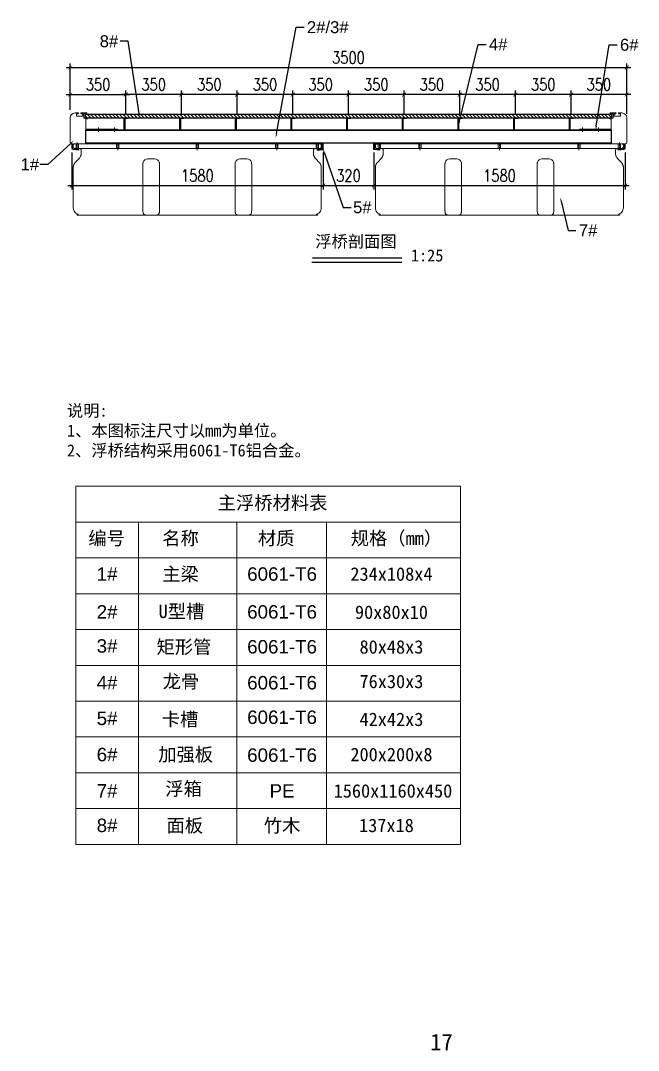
# Model space of a CAD drawing. Header units: millimetres. Extents: x 11827 to 862553, y 15071 to 134256.
# Drawn here: x 786167 to 793938, y 85012 to 97955 of the extents above; entities that cross this region are included whole.
import ezdxf
from ezdxf import colors
from ezdxf.entities.mleader import LeaderData, LeaderLine
from ezdxf.enums import TextEntityAlignment as Align
from ezdxf.math import Vec2, Vec3

# ---------------------------------------------------------------- set-up
doc = ezdxf.new("R2010")
doc.units = ezdxf.units.MM
doc.linetypes.add('CENTER', pattern=[2, 1.25, -0.25, 0.25, -0.25])
doc.linetypes.add('HIDDEN', pattern=[0.375, 0.25, -0.125])
for name, color, linetype in [('00打印图框', 255, 'Continuous'), ('卡槽', 242, 'Continuous'), ('文字', 7, 'Continuous'), ('标注', 9, 'Continuous'), ('铝横梁', 220, 'Continuous'), ('铺板', 42, 'Continuous')]:
    doc.layers.add(name, color=color, linetype=linetype)
for name, color, linetype, lineweight in [('主梁', 51, 'Continuous', 9), ('加强板', 140, 'Continuous', 18), ('图框', 7, 'Continuous', 13), ('型材', 7, 'Continuous', 15), ('文本', 3, 'Continuous', 13), ('浮箱', 160, 'Continuous', 20), ('虚线', 8, 'Continuous', 0)]:
    doc.layers.add(name, color=color, linetype=linetype, lineweight=lineweight)
doc.styles.add('Arial', font='')
doc.styles.add('HZTXT', font='txtw.shx', dxfattribs={"width": 0.8, "bigfont": 'hztxtw.shx'})
doc.styles.get("Standard").update_dxf_attribs({"font": 'arial.ttf'})
doc.styles.add('宋体', font='')
doc.styles.get('Arial').set_extended_font_data('STXihei')
doc.styles.get('宋体').set_extended_font_data('SimSun')
doc.dimstyles.new('DIM-50-SC0.5', dxfattribs={"dimscale": 50, "dimtxt": 3, "dimasz": 1, "dimexe": 1, "dimexo": 1, "dimgap": 1, "dimtad": 1, "dimdec": 1, "dimlfac": 0.5, "dimdsep": 46, "dimtxsty": 'HZTXT', "dimblk": 'ARCHTICK', "dimcen": 0, "dimdle": 1, "dimclrd": 9, "dimclre": 9, "dimclrt": 2, "dimadec": 1, "dimazin": 0, "dimtfac": 1, "dimtdec": 1, "dimtix": 1, "dimtmove": 2, "dimatfit": 3, "dimldrblk": 'ARCHTICK', "dimfxl": 10, "dimtolj": 1, "dimtzin": 0, "dimarcsym": 1})

# ---------------------------------------------------------------- blocks, each defined once
blk = doc.blocks.new('SM-CLB')
at = {"layer": '图框'}
for p, q in [((707543, 92102), (707543, 87602)), ((707543, 92102), (712381, 92102)), ((712381, 92102), (712381, 87602)), ((707543, 91652), (712381, 91652)), ((708331, 91652), (708331, 87602)), ((709568, 91652), (709568, 87602)), ((710693, 91652), (710693, 87602)), ((707543, 91202), (712381, 91202)), ((707543, 90752), (712381, 90752)), ((707543, 90302), (712381, 90302)), ((707543, 89852), (712381, 89852)), ((707543, 89402), (712381, 89402)), ((707543, 88952), (712381, 88952)), ((707543, 88502), (712381, 88502)), ((707543, 88052), (712381, 88052)), ((707543, 87602), (712381, 87602))]:
    blk.add_line(p, q, dxfattribs=at)
at = {"layer": '图框', "attachment_point": 1, "style": 'Arial'}
for s, width, insert, char_height in [('\\pxi5.19523;{\\fSimSun|b0|i0|c134|p2;主浮桥材料表}', 2620.06, (708449, 91979), 168.75), ('\\pi51.65737;{\\fSimSun|b0|i0|c134|p2;编号}', 716.98, (707647, 91534), 168.75), ('\\pi51.32218;{\\fSimSun|b0|i0|c134|p2;名称}', 716.98, (708577, 91534), 168.75), ('\\pi53.50095;{\\fSimSun|b0|i0|c134|p2;材质}', 716.98, (709778, 91534), 168.75), ('\\pi35.48134;{\\fSimSun|b0|i0|c134|p2;规格（mm）}', 1208.85, (710963, 91534), 168.75), ('\\pxqc;{\\fArial|b0|i0|c0|p34;1#}', 793.2, (707538, 91084), 168.75), ('\\pi50.98698;{\\fSimSun|b0|i0|c134|p2;主梁}', 716.98, (708577, 91084), 168.75), ('\\pxqc;{\\fArial|b0|i0|c0|p34;6061-T6}', 1327.29, (709472, 91084), 168.75), ('\\pxqc;234x108x4', 1327.29, (710848, 91084), 168.75), ('\\pxqc;{\\fArial|b0|i0|c0|p34;2#}', 793.2, (707538, 90608), 168.75), ('\\pi31.45968;{\\fSimSun|b0|i0|c134|p2;U型槽}', 1074.91, (708551, 90615), 168.75), ('\\pxqc;{\\fArial|b0|i0|c0|p34;6061-T6}', 1327.29, (709472, 90608), 168.75), ('\\pxqc;90x80x10', 1327.29, (710848, 90604), 168.75), ('\\pxqc;{\\fArial|b0|i0|c0|p34;3#}', 793.2, (707538, 90180), 168.75), ('\\pxi0.34103;{\\fSimSun|b0|i0|c134|p2;矩形管}', 874.48, (708498, 90168), 168.75), ('\\pxqc;{\\fArial|b0|i0|c0|p34;6061-T6}', 1327.29, (709472, 90170), 168.75), ('\\pxqc;80x48x3', 1327.29, (710848, 90168), 168.75), ('\\pxqc;{\\fArial|b0|i0|c0|p34;4#}', 793.2, (707538, 89718), 168.75), ('\\pxi0.20973;{\\fSimSun|b0|i0|c134|p2;龙骨}', 1074.91, (708599, 89734), 168.75), ('\\pxqc;{\\fArial|b0|i0|c0|p34;6061-T6}', 1327.29, (709472, 89718), 168.75), ('\\pxqc;76x30x3', 1327.29, (710848, 89734), 168.75), ('\\pxqc;{\\fArial|b0|i0|c0|p34;5#}', 793.2, (707538, 89270), 168.75), ('\\pxi0.20749;{\\fSimSun|b0|i0|c134|p2;卡槽}', 1074.91, (708587, 89258), 168.75), ('\\pxqc;{\\fArial|b0|i0|c0|p34;6061-T6}', 1327.29, (709472, 89284), 168.75), ('\\pxqc;42x42x3', 1327.29, (710848, 89258), 168.75), ('\\pxqc;{\\fArial|b0|i0|c0|p34;6#}', 793.2, (707538, 88815), 168.75), ('\\pi74.02918;{\\fSimSun|b0|i0|c134|p2;加强板}', 1074.91, (708504, 88816), 168.75), ('\\pxqc;{\\fArial|b0|i0|c0|p34;6061-T6}', 1327.29, (709472, 88808), 168.75), ('\\pxqc;200x200x8', 1327.29, (710848, 88816), 168.75), ('\\pi117.7722;{\\fSimSun|b0|i0|c134|p2;浮箱}', 1074.91, (708549, 88385), 168.75), ('\\pxqc;{\\fArial|b0|i0|c0|p34;7#}', 793.2, (707538, 88359), 168.75), ('\\pxqc;{\\fArial|b0|i0|c0|p34;PE}', 1327.29, (709472, 88358), 168.75), ('\\pxqc;1560x1160x450', 1327.29, (710867, 88358), 168.75), ('\\pxqc;{\\fArial|b0|i0|c0|p34;8#}', 793.2, (707538, 87925), 168.75), ('{\\fSimSun|b0|i0|c134|p2;面板}', 1074.91, (708682, 87923), 168.75), ('\\pxqc;竹木', 1327.29, (709472, 87923), 168.8), ('137x18', 1327.29, (711104, 87925), 168.8)]:
    blk.add_mtext_dynamic_manual_height_columns(s, width=width, gutter_width=2260, heights=[363], dxfattribs=dict(at, insert=insert, char_height=char_height))
at = {"layer": '文字', "color": 0, "insert": (708973, 92794), "char_height": 150, "attachment_point": 5, "style": 'Arial'}
blk.add_mtext_dynamic_manual_height_columns('\\pxql;说明:\\P1、本图标注尺寸以mm为单位。\\P2、浮桥结构采用6061-T6铝合金。', width=3086.82, gutter_width=12.5, heights=[0], dxfattribs=at)
blk = doc.blocks.new('_ArchTick')
at = {"color": 0, "linetype": 'ByBlock', "lineweight": 100, "const_width": 0.15}
blk.add_lwpolyline([(-0.5, -0.5), (0.5, 0.5)], dxfattribs=at)
blk = doc.blocks.new('*D855')
at = {"layer": 'Defpoints', "color": 0, "transparency": 16777216}
for p in [(786811, 96348), (789971, 96348), (789971, 95882)]:
    blk.add_point(p, dxfattribs=at)
at = {"layer": '标注', "color": 9, "lineweight": -2, "transparency": 16777216}
for p, q in [((786811, 96298), (786811, 95832)), ((789971, 96298), (789971, 95832)), ((786761, 95882), (790021, 95882))]:
    blk.add_line(p, q, dxfattribs=at)
at = {"layer": '标注', "color": 9, "lineweight": -2, "transparency": 16777216, "xscale": 50, "yscale": 50, "zscale": 50, "rotation": 180}
blk.add_blockref('_ArchTick', (786811, 95882), dxfattribs=at)
at = {"layer": '标注', "color": 9, "lineweight": -2, "transparency": 16777216, "xscale": 50, "yscale": 50, "zscale": 50}
blk.add_blockref('_ArchTick', (789971, 95882), dxfattribs=at)
at = {"layer": '标注', "color": 2, "transparency": 16777216, "insert": (788391, 96007), "char_height": 150, "attachment_point": 5, "style": 'HZTXT'}
blk.add_mtext('\\A1;1580', dxfattribs=at)
blk = doc.blocks.new('*D856')
at = {"layer": 'Defpoints', "color": 0, "transparency": 16777216}
for p in [(789971, 96348), (790611, 96348), (790611, 95882)]:
    blk.add_point(p, dxfattribs=at)
at = {"layer": '标注', "color": 9, "lineweight": -2, "transparency": 16777216}
for p, q in [((789971, 96298), (789971, 95832)), ((790611, 96298), (790611, 95832)), ((789921, 95882), (790661, 95882))]:
    blk.add_line(p, q, dxfattribs=at)
at = {"layer": '标注', "color": 9, "lineweight": -2, "transparency": 16777216, "xscale": 50, "yscale": 50, "zscale": 50, "rotation": 180}
blk.add_blockref('_ArchTick', (789971, 95882), dxfattribs=at)
at = {"layer": '标注', "color": 9, "lineweight": -2, "transparency": 16777216, "xscale": 50, "yscale": 50, "zscale": 50}
blk.add_blockref('_ArchTick', (790611, 95882), dxfattribs=at)
at = {"layer": '标注', "color": 2, "transparency": 16777216, "insert": (790291, 96007), "char_height": 150, "attachment_point": 5, "style": 'HZTXT'}
blk.add_mtext('\\A1;320', dxfattribs=at)
blk = doc.blocks.new('*D857')
at = {"layer": 'Defpoints', "color": 0, "transparency": 16777216}
for p in [(790611, 96348), (793771, 96348), (793771, 95882)]:
    blk.add_point(p, dxfattribs=at)
at = {"layer": '标注', "color": 9, "lineweight": -2, "transparency": 16777216}
for p, q in [((790611, 96298), (790611, 95832)), ((793771, 96298), (793771, 95832)), ((790561, 95882), (793821, 95882))]:
    blk.add_line(p, q, dxfattribs=at)
at = {"layer": '标注', "color": 9, "lineweight": -2, "transparency": 16777216, "xscale": 50, "yscale": 50, "zscale": 50, "rotation": 180}
blk.add_blockref('_ArchTick', (790611, 95882), dxfattribs=at)
at = {"layer": '标注', "color": 9, "lineweight": -2, "transparency": 16777216, "xscale": 50, "yscale": 50, "zscale": 50}
blk.add_blockref('_ArchTick', (793771, 95882), dxfattribs=at)
at = {"layer": '标注', "color": 2, "transparency": 16777216, "insert": (792191, 96007), "char_height": 150, "attachment_point": 5, "style": 'HZTXT'}
blk.add_mtext('\\A1;1580', dxfattribs=at)
blk = doc.blocks.new('*D858')
at = {"layer": 'Defpoints', "color": 0, "transparency": 16777216}
for p in [(787491, 97026), (786791, 96784, 0), (787491, 96728, 0)]:
    blk.add_point(p, dxfattribs=at)
at = {"layer": '标注', "color": 9, "lineweight": -2, "transparency": 16777216}
for p, q in [((786791, 96834), (786791, 97076)), ((787491, 96778), (787491, 97076)), ((786741, 97026), (787541, 97026))]:
    blk.add_line(p, q, dxfattribs=at)
at = {"layer": '标注', "color": 9, "lineweight": -2, "transparency": 16777216, "xscale": 50, "yscale": 50, "zscale": 50, "rotation": 180}
blk.add_blockref('_ArchTick', (786791, 97026), dxfattribs=at)
at = {"layer": '标注', "color": 9, "lineweight": -2, "transparency": 16777216, "xscale": 50, "yscale": 50, "zscale": 50}
blk.add_blockref('_ArchTick', (787491, 97026), dxfattribs=at)
at = {"layer": '标注', "color": 2, "transparency": 16777216, "insert": (787141, 97151), "char_height": 150, "attachment_point": 5, "style": 'HZTXT'}
blk.add_mtext('\\A1;350', dxfattribs=at)
blk = doc.blocks.new('*D859')
at = {"layer": 'Defpoints', "color": 0, "transparency": 16777216}
for p in [(793791, 97365), (786791, 96784, 0), (793791, 96784, 0)]:
    blk.add_point(p, dxfattribs=at)
at = {"layer": '标注', "color": 9, "lineweight": -2, "transparency": 16777216}
for p, q in [((786741, 97365), (793841, 97365)), ((786791, 96834), (786791, 97415)), ((793791, 96834), (793791, 97415))]:
    blk.add_line(p, q, dxfattribs=at)
at = {"layer": '标注', "color": 9, "lineweight": -2, "transparency": 16777216, "xscale": 50, "yscale": 50, "zscale": 50, "rotation": 180}
blk.add_blockref('_ArchTick', (786791, 97365), dxfattribs=at)
at = {"layer": '标注', "color": 9, "lineweight": -2, "transparency": 16777216, "xscale": 50, "yscale": 50, "zscale": 50}
blk.add_blockref('_ArchTick', (793791, 97365), dxfattribs=at)
at = {"layer": '标注', "color": 2, "transparency": 16777216, "insert": (790291, 97490), "char_height": 150, "attachment_point": 5, "style": 'HZTXT'}
blk.add_mtext('\\A1;3500', dxfattribs=at)
blk = doc.blocks.new('*D860')
at = {"layer": 'Defpoints', "color": 0, "transparency": 16777216}
for p in [(787491, 97026), (787491, 96728, 0), (788191, 96728, 0)]:
    blk.add_point(p, dxfattribs=at)
at = {"layer": '标注', "color": 9, "lineweight": -2, "transparency": 16777216}
for p, q in [((787491, 96778), (787491, 97076)), ((788191, 96778), (788191, 97076)), ((788241, 97026), (787441, 97026))]:
    blk.add_line(p, q, dxfattribs=at)
at = {"layer": '标注', "color": 9, "lineweight": -2, "transparency": 16777216, "xscale": 50, "yscale": 50, "zscale": 50, "rotation": 180}
blk.add_blockref('_ArchTick', (787491, 97026), dxfattribs=at)
at = {"layer": '标注', "color": 9, "lineweight": -2, "transparency": 16777216, "xscale": 50, "yscale": 50, "zscale": 50}
blk.add_blockref('_ArchTick', (788191, 97026), dxfattribs=at)
at = {"layer": '标注', "color": 2, "transparency": 16777216, "insert": (787841, 97151), "char_height": 150, "attachment_point": 5, "style": 'HZTXT'}
blk.add_mtext('\\A1;350', dxfattribs=at)
blk = doc.blocks.new('单槽主梁')
at = {"layer": '主梁', "color": 3, "linetype": 'ByBlock'}
for p, q in [((34.7, 0), (30, 0)), ((0, -30), (0, -185)), ((35.2, -0.4), (34.8, -0.1)), ((35.9, -0.1), (35.5, -0.4)), ((36.5, -0.4), (36.1, -0.1)), ((37.2, -0.1), (36.8, -0.4)), ((46.7, 0), (37.3, 0)), ((40, -18), (40, -6)), ((41, -5), (48.9, -5)), ((77, -21), (43, -21)), ((47.2, -0.4), (46.8, -0.1)), ((47.9, -0.1), (47.5, -0.4)), ((48.5, -0.4), (48.1, -0.1)), ((49.2, -0.1), (48.8, -0.4)), ((52, 0), (49.3, 0)), ((50.2, -4.5), (52.3, -2.6)), ((52.5, -2.3), (52.5, -0.5)), ((67.5, -0.5), (67.5, -2.3)), ((67.7, -2.6), (69.8, -4.5)), ((70.7, 0), (68, 0)), ((71.2, -0.4), (70.8, -0.1)), ((71.1, -5), (79, -5)), ((71.9, -0.1), (71.5, -0.4)), ((72.5, -0.4), (72.1, -0.1)), ((73.2, -0.1), (72.8, -0.4)), ((82.7, 0), (73.3, 0)), ((80, -6), (80, -18)), ((83.2, -0.4), (82.8, -0.1)), ((83.9, -0.1), (83.5, -0.4)), ((84.5, -0.4), (84.1, -0.1)), ((85.2, -0.1), (84.8, -0.4)), ((85, -30), (85, -6)), ((104.5, 0), (85.3, 0)), ((88, -3), (104.5, -3)), ((107.5, -33), (88, -33)), ((98, -188.4), (98, -38)), ((100, -36), (107.5, -36)), ((105, -2.5), (105, -0.5)), ((108, -35.5), (108, -33.5)), ((17, -193), (102.5, -193)), ((97.8, -188.7), (97.9, -188.6)), ((102.5, -189), (98, -189)), ((103, -192.5), (103, -189.5)), ((10, -196), (10, -223.5)), ((14, -223.5), (14, -196)), ((16.4, -230.5), (54.2, -234)), ((54.5, -230), (16.7, -226.5)), ((54.8, -233.5), (55, -230.5))]:
    blk.add_line(p, q, dxfattribs=at)
for centre, radius, start, end in [((30, -30), 30, 90, 180), ((34.7, -0.2), 0.2, 44.99999, 90), ((35.3, -0.3), 0.2, 224.99999, 315), ((36, -0.2), 0.2, 44.99999, 135.00001), ((36.7, -0.3), 0.2, 224.99999, 315), ((37.3, -0.2), 0.2, 90, 135.00001), ((41, -6), 1, 90, 180), ((43, -18), 3, 180, 270), ((46.7, -0.2), 0.2, 44.99999, 90), ((47.3, -0.3), 0.2, 224.99999, 315), ((48, -0.2), 0.2, 44.99999, 135.00001), ((48.7, -0.3), 0.2, 224.99999, 315), ((48.9, -3), 2, 270, 310.69887), ((49.3, -0.2), 0.2, 90, 135.00001), ((52, -0.5), 0.5, 0, 90), ((52, -2.3), 0.5, 310.69887, 0), ((68, -0.5), 0.5, 90, 180), ((68, -2.3), 0.5, 180, 229.30113), ((71.1, -3), 2, 229.30113, 270), ((70.7, -0.2), 0.2, 44.99999, 90), ((71.3, -0.3), 0.2, 224.99999, 315), ((72, -0.2), 0.2, 44.99999, 135.00001), ((72.7, -0.3), 0.2, 224.99999, 315), ((73.3, -0.2), 0.2, 90, 135.00001), ((77, -18), 3, 270, 360), ((79, -6), 1, 0, 90), ((82.7, -0.2), 0.2, 44.99999, 90), ((83.3, -0.3), 0.2, 224.99999, 315), ((84, -0.2), 0.2, 44.99999, 135.00001), ((84.7, -0.3), 0.2, 224.99999, 315), ((88, -6), 3, 90, 180), ((88, -30), 3, 180, 270), ((85.3, -0.2), 0.2, 90, 135.00001), ((100, -38), 2, 90, 180), ((104.5, -0.5), 0.5, 360, 90), ((104.5, -2.5), 0.5, 270, 0), ((107.5, -33.5), 0.5, 0, 90), ((107.5, -35.5), 0.5, 270, 0), ((8, -185), 8, 180, 264.78409), ((7, -196), 3, 0, 84.78409), ((17, -196), 3, 90, 180), ((98, -188.8), 0.2, 135, 270), ((97.8, -188.4), 0.2, 315, 0), ((102.5, -189.5), 0.5, 0, 90), ((102.5, -192.5), 0.5, 270, 360), ((17, -223.5), 7, 180, 264.71645), ((17, -223.5), 3, 180, 264.71577), ((54.3, -233.5), 0.5, 264.71645, 355.71085), ((54.5, -230.5), 0.5, 355.71085, 84.71577)]:
    blk.add_arc(centre, radius, start, end, dxfattribs=at)
blk = doc.blocks.new('*U845')
at = {"layer": '加强板'}
blk.add_lwpolyline([(200, 8), (-200, 8), (-200, -8), (200, -8)], close=True, dxfattribs=at)
at = {"layer": '虚线', "color": 1, "ltscale": 0.2}
for points in [[(-58, 8), (-58, -8)], [(-40, 28), (-40, -28)], [(-22, 8), (-22, -8)], [(142, 8), (142, -8)], [(160, 28), (160, -28)], [(178, 8), (178, -8)]]:
    blk.add_lwpolyline(points, dxfattribs=at)
blk = doc.blocks.new('*U846')
at = {"color": 0, "linetype": 'ByBlock', "lineweight": -2, "transparency": 16777216}
blk.add_blockref('*U845', (0, 0), dxfattribs=at)
blk = doc.blocks.new('*U847')
at = {"layer": '加强板'}
blk.add_lwpolyline([(200, 8), (-200, 8), (-200, -8), (200, -8)], close=True, dxfattribs=at)
at = {"layer": '虚线', "color": 1, "ltscale": 0.2}
for points in [[(-58, 8), (-58, -8)], [(-40, 28), (-40, -28)], [(-22, 8), (-22, -8)], [(142, 8), (142, -8)], [(160, 28), (160, -28)], [(178, 8), (178, -8)]]:
    blk.add_lwpolyline(points, dxfattribs=at)
blk = doc.blocks.new('*U848')
at = {"color": 0, "linetype": 'ByBlock', "lineweight": -2, "transparency": 16777216}
blk.add_blockref('*U847', (0, 0), dxfattribs=at)
blk = doc.blocks.new('*U849')
blk.add_lwpolyline([(-30, -74, 0.414214), (-28, -76, -0.414214), (-30, -74), (-30, -73, -0.414214), (-28, -71), (-24, -71, 0.414214), (-20, -67), (-20, 67, 0.414214), (-24, 71), (-28, 71, -0.414214), (-30, 73), (-30, 74, -0.414214), (-28, 76), (28, 76, -0.414214), (30, 74), (30, 73, -0.414214), (28, 71), (-11, 71, 0.414214), (-15, 67), (-15, -67, 0.414214), (-11, -71), (28, -71, -0.414214), (30, -73), (30, -74, -0.414214), (28, -76), (-28, -76)], format="xyb")
blk = doc.blocks.new('*U850')
at = {"color": 0, "linetype": 'ByBlock', "lineweight": -2, "transparency": 16777216}
for p in [(0, 0), (700, 0), (1400, 0), (2100, 0), (2800, 0), (3500, 0), (4200, 0), (4900, 0), (5600, 0)]:
    blk.add_blockref('*U849', p, dxfattribs=at)
blk = doc.blocks.new('*D861')
at = {"layer": 'Defpoints', "color": 0, "transparency": 16777216}
for p in [(793091, 97026), (793091, 96728, 0), (793791, 96734, 0)]:
    blk.add_point(p, dxfattribs=at)
at = {"layer": '标注', "color": 9, "lineweight": -2, "transparency": 16777216}
for p, q in [((793091, 96778), (793091, 97076)), ((793791, 96784), (793791, 97076)), ((793841, 97026), (793041, 97026))]:
    blk.add_line(p, q, dxfattribs=at)
at = {"layer": '标注', "color": 9, "lineweight": -2, "transparency": 16777216, "xscale": 50, "yscale": 50, "zscale": 50, "rotation": 180}
blk.add_blockref('_ArchTick', (793091, 97026), dxfattribs=at)
at = {"layer": '标注', "color": 9, "lineweight": -2, "transparency": 16777216, "xscale": 50, "yscale": 50, "zscale": 50}
blk.add_blockref('_ArchTick', (793791, 97026), dxfattribs=at)
at = {"layer": '标注', "color": 2, "transparency": 16777216, "insert": (793441, 97151), "char_height": 150, "attachment_point": 5, "style": 'HZTXT'}
blk.add_mtext('\\A1;350', dxfattribs=at)
blk = doc.blocks.new('kacao')
at = {"layer": '卡槽', "color": 22}
for p, q in [((793785, 245580, 0), (793785, 245576, 0)), ((793867, 245582, 0), (793787, 245582, 0)), ((793857, 245574, 0), (793787, 245574, 0)), ((793861, 245511, 0), (793861, 245570, 0)), ((793869, 245502, 0), (793869, 245580, 0)), ((793799, 245500, 0), (793800, 245495, 0)), ((793801, 245502, 0), (793858, 245507, 0)), ((793801, 245494, 0), (793868, 245500, 0))]:
    blk.add_line(p, q, dxfattribs=at)
for centre, radius, start, end in [((793787, 245580, 0), 2, 90, 180), ((793787, 245576, 0), 2, 180, 270), ((793857, 245570, 0), 4, 0, 90), ((793867, 245580, 0), 2, 0, 90), ((793801, 245500, 0), 2, 94.9598, 184.0213), ((793801, 245495, 0), 1, 184.2892, 275.2835), ((793857, 245511, 0), 4, 274.9598, 0), ((793867, 245502, 0), 2, 275.2835, 0)]:
    blk.add_arc(centre, radius, start, end, dxfattribs=at)
blk = doc.blocks.new('*U851')
at = {"color": 7}
blk.add_blockref('kacao', (-793827, -245538, 0), dxfattribs=at)
blk = doc.blocks.new('*U852')
at = {"color": 0, "linetype": 'ByBlock', "lineweight": -2, "transparency": 16777216}
blk.add_blockref('*U851', (0, 0), dxfattribs=at)
blk = doc.blocks.new('*U853')
at = {"color": 7}
blk.add_blockref('kacao', (-793827, -245538, 0), dxfattribs=at)
blk = doc.blocks.new('*U854')
at = {"color": 0, "linetype": 'ByBlock', "lineweight": -2, "transparency": 16777216}
blk.add_blockref('*U853', (0, 0), dxfattribs=at)
blk = doc.blocks.new('*D862')
at = {"layer": 'Defpoints', "color": 0, "transparency": 16777216}
for p in [(788191, 97026), (788191, 96728, 0), (788891, 96728, 0)]:
    blk.add_point(p, dxfattribs=at)
at = {"layer": '标注', "color": 9, "lineweight": -2, "transparency": 16777216}
for p, q in [((788191, 96778), (788191, 97076)), ((788891, 96778), (788891, 97076)), ((788941, 97026), (788141, 97026))]:
    blk.add_line(p, q, dxfattribs=at)
at = {"layer": '标注', "color": 9, "lineweight": -2, "transparency": 16777216, "xscale": 50, "yscale": 50, "zscale": 50, "rotation": 180}
blk.add_blockref('_ArchTick', (788191, 97026), dxfattribs=at)
at = {"layer": '标注', "color": 9, "lineweight": -2, "transparency": 16777216, "xscale": 50, "yscale": 50, "zscale": 50}
blk.add_blockref('_ArchTick', (788891, 97026), dxfattribs=at)
at = {"layer": '标注', "color": 2, "transparency": 16777216, "insert": (788541, 97151), "char_height": 150, "attachment_point": 5, "style": 'HZTXT'}
blk.add_mtext('\\A1;350', dxfattribs=at)
blk = doc.blocks.new('*D863')
at = {"layer": 'Defpoints', "color": 0, "transparency": 16777216}
for p in [(788891, 97026), (788891, 96728, 0), (789591, 96728, 0)]:
    blk.add_point(p, dxfattribs=at)
at = {"layer": '标注', "color": 9, "lineweight": -2, "transparency": 16777216}
for p, q in [((788891, 96778), (788891, 97076)), ((789591, 96778), (789591, 97076)), ((789641, 97026), (788841, 97026))]:
    blk.add_line(p, q, dxfattribs=at)
at = {"layer": '标注', "color": 9, "lineweight": -2, "transparency": 16777216, "xscale": 50, "yscale": 50, "zscale": 50, "rotation": 180}
blk.add_blockref('_ArchTick', (788891, 97026), dxfattribs=at)
at = {"layer": '标注', "color": 9, "lineweight": -2, "transparency": 16777216, "xscale": 50, "yscale": 50, "zscale": 50}
blk.add_blockref('_ArchTick', (789591, 97026), dxfattribs=at)
at = {"layer": '标注', "color": 2, "transparency": 16777216, "insert": (789241, 97151), "char_height": 150, "attachment_point": 5, "style": 'HZTXT'}
blk.add_mtext('\\A1;350', dxfattribs=at)
blk = doc.blocks.new('*D864')
at = {"layer": 'Defpoints', "color": 0, "transparency": 16777216}
for p in [(789591, 97026), (789591, 96728, 0), (790291, 96728, 0)]:
    blk.add_point(p, dxfattribs=at)
at = {"layer": '标注', "color": 9, "lineweight": -2, "transparency": 16777216}
for p, q in [((789591, 96778), (789591, 97076)), ((790291, 96778), (790291, 97076)), ((790341, 97026), (789541, 97026))]:
    blk.add_line(p, q, dxfattribs=at)
at = {"layer": '标注', "color": 9, "lineweight": -2, "transparency": 16777216, "xscale": 50, "yscale": 50, "zscale": 50, "rotation": 180}
blk.add_blockref('_ArchTick', (789591, 97026), dxfattribs=at)
at = {"layer": '标注', "color": 9, "lineweight": -2, "transparency": 16777216, "xscale": 50, "yscale": 50, "zscale": 50}
blk.add_blockref('_ArchTick', (790291, 97026), dxfattribs=at)
at = {"layer": '标注', "color": 2, "transparency": 16777216, "insert": (789941, 97151), "char_height": 150, "attachment_point": 5, "style": 'HZTXT'}
blk.add_mtext('\\A1;350', dxfattribs=at)
blk = doc.blocks.new('*D865')
at = {"layer": 'Defpoints', "color": 0, "transparency": 16777216}
for p in [(790291, 97026), (790291, 96728, 0), (790991, 96728, 0)]:
    blk.add_point(p, dxfattribs=at)
at = {"layer": '标注', "color": 9, "lineweight": -2, "transparency": 16777216}
for p, q in [((790291, 96778), (790291, 97076)), ((790991, 96778), (790991, 97076)), ((791041, 97026), (790241, 97026))]:
    blk.add_line(p, q, dxfattribs=at)
at = {"layer": '标注', "color": 9, "lineweight": -2, "transparency": 16777216, "xscale": 50, "yscale": 50, "zscale": 50, "rotation": 180}
blk.add_blockref('_ArchTick', (790291, 97026), dxfattribs=at)
at = {"layer": '标注', "color": 9, "lineweight": -2, "transparency": 16777216, "xscale": 50, "yscale": 50, "zscale": 50}
blk.add_blockref('_ArchTick', (790991, 97026), dxfattribs=at)
at = {"layer": '标注', "color": 2, "transparency": 16777216, "insert": (790641, 97151), "char_height": 150, "attachment_point": 5, "style": 'HZTXT'}
blk.add_mtext('\\A1;350', dxfattribs=at)
blk = doc.blocks.new('*D866')
at = {"layer": 'Defpoints', "color": 0, "transparency": 16777216}
for p in [(790991, 97026), (790991, 96728, 0), (791691, 96728, 0)]:
    blk.add_point(p, dxfattribs=at)
at = {"layer": '标注', "color": 9, "lineweight": -2, "transparency": 16777216}
for p, q in [((790991, 96778), (790991, 97076)), ((791691, 96778), (791691, 97076)), ((791741, 97026), (790941, 97026))]:
    blk.add_line(p, q, dxfattribs=at)
at = {"layer": '标注', "color": 9, "lineweight": -2, "transparency": 16777216, "xscale": 50, "yscale": 50, "zscale": 50, "rotation": 180}
blk.add_blockref('_ArchTick', (790991, 97026), dxfattribs=at)
at = {"layer": '标注', "color": 9, "lineweight": -2, "transparency": 16777216, "xscale": 50, "yscale": 50, "zscale": 50}
blk.add_blockref('_ArchTick', (791691, 97026), dxfattribs=at)
at = {"layer": '标注', "color": 2, "transparency": 16777216, "insert": (791341, 97151), "char_height": 150, "attachment_point": 5, "style": 'HZTXT'}
blk.add_mtext('\\A1;350', dxfattribs=at)
blk = doc.blocks.new('*D867')
at = {"layer": 'Defpoints', "color": 0, "transparency": 16777216}
for p in [(791691, 97026), (791691, 96728, 0), (792391, 96728, 0)]:
    blk.add_point(p, dxfattribs=at)
at = {"layer": '标注', "color": 9, "lineweight": -2, "transparency": 16777216}
for p, q in [((791691, 96778), (791691, 97076)), ((792391, 96778), (792391, 97076)), ((792441, 97026), (791641, 97026))]:
    blk.add_line(p, q, dxfattribs=at)
at = {"layer": '标注', "color": 9, "lineweight": -2, "transparency": 16777216, "xscale": 50, "yscale": 50, "zscale": 50, "rotation": 180}
blk.add_blockref('_ArchTick', (791691, 97026), dxfattribs=at)
at = {"layer": '标注', "color": 9, "lineweight": -2, "transparency": 16777216, "xscale": 50, "yscale": 50, "zscale": 50}
blk.add_blockref('_ArchTick', (792391, 97026), dxfattribs=at)
at = {"layer": '标注', "color": 2, "transparency": 16777216, "insert": (792041, 97151), "char_height": 150, "attachment_point": 5, "style": 'HZTXT'}
blk.add_mtext('\\A1;350', dxfattribs=at)
blk = doc.blocks.new('*D868')
at = {"layer": 'Defpoints', "color": 0, "transparency": 16777216}
for p in [(792391, 97026), (792391, 96728, 0), (793091, 96728, 0)]:
    blk.add_point(p, dxfattribs=at)
at = {"layer": '标注', "color": 9, "lineweight": -2, "transparency": 16777216}
for p, q in [((792391, 96778), (792391, 97076)), ((793091, 96778), (793091, 97076)), ((793141, 97026), (792341, 97026))]:
    blk.add_line(p, q, dxfattribs=at)
at = {"layer": '标注', "color": 9, "lineweight": -2, "transparency": 16777216, "xscale": 50, "yscale": 50, "zscale": 50, "rotation": 180}
blk.add_blockref('_ArchTick', (792391, 97026), dxfattribs=at)
at = {"layer": '标注', "color": 9, "lineweight": -2, "transparency": 16777216, "xscale": 50, "yscale": 50, "zscale": 50}
blk.add_blockref('_ArchTick', (793091, 97026), dxfattribs=at)
at = {"layer": '标注', "color": 2, "transparency": 16777216, "insert": (792741, 97151), "char_height": 150, "attachment_point": 5, "style": 'HZTXT'}
blk.add_mtext('\\A1;350', dxfattribs=at)
blk = doc.blocks.new('1560x1160x450B')
at = {"layer": '浮箱', "color": 1, "linetype": 'CENTER', "ltscale": 6.096}
for p, q in [((25, 410), (25, 460)), ((280, 410), (280, 460)), ((780, 410), (780, 460)), ((1280, 410), (1280, 460)), ((1535, 410), (1535, 460))]:
    blk.add_line(p, q, dxfattribs=at)
at = {"layer": '浮箱', "color": 1, "linetype": 'HIDDEN', "ltscale": 9.144}
for p, q in [((17.5, 420), (17.5, 450)), ((32.5, 420), (32.5, 450)), ((272.5, 420), (272.5, 450)), ((287.5, 420), (287.5, 450)), ((772.5, 420), (772.5, 450)), ((787.5, 420), (787.5, 450)), ((1272.5, 420), (1272.5, 450)), ((1287.5, 420), (1287.5, 450)), ((1527.5, 420), (1527.5, 450)), ((1542.5, 420), (1542.5, 450))]:
    blk.add_line(p, q, dxfattribs=at)
at = {"layer": '浮箱', "color": 180, "linetype": 'Continuous'}
for p, q in [((50, 390.7), (50, 408)), ((1510, 408), (1510, 390.7)), ((14.6, 334.6), (35.4, 355.4)), ((1524.6, 355.4), (1545.4, 334.6)), ((437.3, 50), (437.3, 299.3)), ((542.7, 299.3), (542.7, 50)), ((1017.3, 299.3), (1017.3, 50)), ((1122.7, 50), (1122.7, 299.3)), ((512.3, 0.5), (467.7, 0.5)), ((1047.7, 0.5), (1092.3, 0.5))]:
    blk.add_line(p, q, dxfattribs=at)
for points in [[(540.5, 334.6, 0.31539), (512.3, 354.4), (467.7, 354.4, 0.31539), (439.5, 334.6)], [(1120.5, 334.6, 0.31539), (1092.3, 354.4), (1047.7, 354.4, 0.31539), (1019.5, 334.6)]]:
    blk.add_lwpolyline(points, format="xyb", dxfattribs=at)
for centre, start, end in [((38, 408), 0, 90), ((1522, 408), 90, 180)]:
    blk.add_arc(centre, 12, start, end, dxfattribs=at)
for points, weights, knots in [([(10, 450), (0, 450), (0, 440), (0, 435), (0, 430), (0, 420), (10, 420), (24, 420), (38, 420), (780, 420), (1522, 420), (1536, 420), (1550, 420), (1560, 420), (1560, 430), (1560, 435), (1560, 440), (1560, 450), (1550, 450), (1530, 450), (1510, 450), (780, 450), (50, 450), (30, 450), (10, 450)], [1, 0.707106781187, 1, 1, 1, 0.707106781187, 1, 1, 1, 1, 1, 1, 1, 0.707106781187, 1, 1, 1, 0.707106781187, 1, 1, 1, 1, 1, 1, 1], [0, 0, 0, 1.570796, 1.570796, 2.570796, 2.570796, 4.141593, 4.141593, 5.141593, 5.141593, 6.141593, 6.141593, 7.141593, 7.141593, 8.712389, 8.712389, 9.712389, 9.712389, 11.283185, 11.283185, 12.283185, 12.283185, 13.283185, 13.283185, 14.283185, 14.283185, 14.283185]), ([(1545.4, 334.6), (1560, 320), (1560, 299.3), (1560, 174.6), (1560, 50), (1560, 0), (1510, 0), (780, 0), (50, 0), (0, 0), (0, 50), (0, 174.6), (0, 299.3), (0, 320), (14.6, 334.6)], [1, 0.923879532511, 1, 1, 1, 0.707106781187, 1, 1, 1, 0.707106781187, 1, 1, 1, 0.923879532511, 1], [0, 0, 0, 0.785398, 0.785398, 1.785398, 1.785398, 3.356194, 3.356194, 4.356194, 4.356194, 5.926991, 5.926991, 6.926991, 6.926991, 7.712389, 7.712389, 7.712389])]:
    blk.add_rational_spline(points, weights, degree=2, knots=knots, dxfattribs=at)
for points, knots in [([(35.4, 355.4), (36.1, 356.1), (37.6, 357.7), (39.7, 360.2), (42.7, 364.4), (45.5, 369.5), (47.9, 376), (49, 380.3), (49.6, 384.1), (49.9, 387.4), (50, 389.6), (50, 390.7)], [0, 0, 0, 0, 0.111111, 0.215175, 0.312349, 0.577796, 0.694932, 0.801882, 0.869831, 0.935528, 1, 1, 1, 1]), ([(1510, 390.7), (1510, 389.9), (1510, 388.2), (1510.2, 385.8), (1510.5, 383.3), (1511.1, 380.1), (1512.1, 376), (1514.5, 369.5), (1517.6, 363.9), (1521.4, 358.8), (1523.5, 356.5), (1524.6, 355.4)], [0, 0, 0, 0, 0.048299, 0.097136, 0.146958, 0.198184, 0.305132, 0.422267, 0.687709, 0.836011, 1, 1, 1, 1]), ([(437.3, 299.3), (437.3, 300.4), (437.3, 302.6), (437.3, 305.9), (437.4, 309.2), (437.5, 312.4), (437.6, 315.6), (437.8, 318.8), (437.9, 321.9), (438, 323.9), (438.1, 324.9), (438.2, 325.8), (438.3, 327.6), (438.6, 330.1), (439, 332.4), (439.3, 333.9), (439.5, 334.6)], [0, 0, 0, 0, 0.122219, 0.245218, 0.369005, 0.493587, 0.61897, 0.745163, 0.87217, 1, 1, 1, 1.259247, 1.499984, 1.755295, 2, 2, 2, 2]), ([(540.5, 334.6), (540.7, 333.9), (541, 332.4), (541.4, 330.1), (541.7, 327.6), (541.8, 325.8), (541.9, 324.9), (542, 323.9), (542.1, 321.9), (542.2, 318.8), (542.4, 315.6), (542.5, 312.4), (542.6, 309.2), (542.7, 305.9), (542.7, 302.6), (542.7, 300.4), (542.7, 299.3)], [0, 0, 0, 0, 0.244698, 0.500016, 0.740745, 1, 1, 1, 1.12783, 1.254837, 1.38103, 1.506413, 1.630995, 1.754782, 1.877781, 2, 2, 2, 2]), ([(1018.1, 324.9), (1018.2, 325.3), (1018.2, 325.7), (1018.4, 327.3), (1018.6, 328.4), (1018.8, 330.4), (1018.9, 331.2), (1019.2, 332.8), (1019.3, 333.5), (1019.5, 334.4), (1019.5, 334.5), (1019.5, 334.6)], [0, 0, 0, 0, 0.119872, 0.119872, 0.452513, 0.452513, 0.705713, 0.705713, 0.958918, 0.958918, 1, 1, 1, 1]), ([(1120.5, 334.6), (1120.5, 334.5), (1120.5, 334.4), (1120.6, 334.1), (1120.6, 333.9), (1120.8, 332.9), (1120.9, 332.1), (1121.2, 330.4), (1121.3, 329.6), (1121.5, 327.9), (1121.6, 327), (1121.8, 325.7), (1121.8, 325.3), (1121.9, 324.9), (1122.4, 317.2), (1122.7, 308.3), (1122.7, 299.3)], [0, 0, 0, 0, 0.041281, 0.041281, 0.10828, 0.10828, 0.373676, 0.373676, 0.626898, 0.626898, 0.880119, 0.880119, 1, 1, 1, 2, 2, 2, 2]), ([(467.7, 0.5), (467.1, 0.5), (465.9, 0.5), (464, 0.6), (462.2, 0.6), (459.9, 0.7), (457.1, 1), (453, 1.5), (448.6, 2.7), (444.6, 5.1), (441.7, 8.5), (439.9, 12.8), (438.7, 18.1), (438.3, 22.2), (438.1, 24.4), (438, 25.4), (437.9, 27.4), (437.8, 30.5), (437.6, 33.7), (437.5, 36.9), (437.4, 40.1), (437.3, 43.4), (437.3, 46.7), (437.3, 48.9), (437.3, 50)], [0, 0, 0, 0, 0.031209, 0.062393, 0.093792, 0.12564, 0.187504, 0.251378, 0.371495, 0.500802, 0.620125, 0.750264, 0.867177, 1, 1, 1, 1.12783, 1.254837, 1.38103, 1.506413, 1.630995, 1.754782, 1.877781, 2, 2, 2, 2]), ([(542.7, 50), (542.7, 48.9), (542.7, 46.7), (542.7, 43.4), (542.6, 40.1), (542.5, 36.9), (542.4, 33.7), (542.2, 30.5), (542.1, 27.4), (542, 25.4), (541.9, 24.4), (541.8, 23.5), (541.7, 21.7), (541.4, 19.2), (541, 17), (540.6, 15), (539.8, 12), (538.3, 8.5), (535.4, 5.1), (531.4, 2.7), (527, 1.5), (522.9, 1), (519.5, 0.7), (516, 0.5), (513.5, 0.5), (512.3, 0.5)], [0, 0, 0, 0, 0.122219, 0.245218, 0.369005, 0.493587, 0.61897, 0.745163, 0.87217, 1, 1, 1, 1.055187, 1.107762, 1.157763, 1.205231, 1.250218, 1.380384, 1.499766, 1.628925, 1.748948, 1.812136, 1.874399, 1.938073, 2, 2, 2, 2]), ([(1017.3, 50), (1017.3, 41), (1017.6, 32.1), (1018.1, 24.4), (1018.3, 21.9), (1018.5, 19.6), (1018.9, 17.5), (1018.9, 17.5), (1018.9, 17.5)], [0, 0, 0, 0, 1, 1, 1, 1.999997, 1.999997, 2, 2, 2, 2]), ([(1022.9, 7.2), (1022.7, 7.6), (1022.2, 8.2), (1021.6, 9.3), (1021, 10.5), (1020.6, 11.3), (1020.4, 11.7), (1019.8, 13.4), (1019.3, 15.4), (1018.9, 17.5)], [0, 0, 0, 0, 0.249908, 0.499532, 0.738356, 1, 1, 1, 2, 2, 2, 2]), ([(1026.4, 4.1), (1026.4, 4.1), (1026.3, 4.1), (1026.2, 4.2), (1026.2, 4.2), (1026, 4.3), (1025.7, 4.4), (1025.1, 4.8), (1024.3, 5.4), (1023.6, 6.1), (1023.2, 6.7), (1023, 7.1), (1022.9, 7.2)], [0, 0, 0, 0, 0.024935, 0.039896, 0.054878, 0.062416, 0.125127, 0.250097, 0.499405, 0.750001, 0.875028, 1, 1, 1, 1]), ([(1047.7, 0.5), (1047.6, 0.5), (1047.5, 0.5), (1045.6, 0.5), (1043.9, 0.6), (1042, 0.6), (1041.9, 0.6), (1041.8, 0.6), (1040.8, 0.7), (1038.9, 0.8), (1037, 1), (1036.1, 1.1), (1034.3, 1.4), (1032.6, 1.7), (1030.9, 2.1)], [0, 0, 0, 0, 0.054271, 0.054271, 0.93831, 0.93831, 1, 1, 1, 1.50475, 2, 2, 2, 3, 3, 3, 3]), ([(1109.1, 2.2), (1110.8, 2.6), (1112.3, 3.3), (1113.6, 4.1), (1114.9, 4.9), (1116.1, 6), (1117.1, 7.3), (1117.1, 7.3), (1117.1, 7.3)], [0, 0, 0, 0, 1, 1, 1, 1.999996, 1.999996, 2, 2, 2, 2]), ([(1119.6, 11.7), (1119.2, 10.9), (1118.5, 9.3), (1117.6, 7.9), (1117.1, 7.3)], [0, 0, 0, 0, 0.510031, 1, 1, 1, 1]), ([(1121.9, 24.4), (1121.6, 22), (1121.4, 19.7), (1121.1, 17.6), (1120.7, 15.4), (1120.2, 13.5), (1119.6, 11.7)], [0, 0, 0, 0, 1, 1, 1, 2, 2, 2, 2])]:
    blk.add_open_spline(points, degree=3, knots=knots, dxfattribs=at)
for points in [[(1018.1, 324.9), (1017.6, 317.2), (1017.3, 308.3), (1017.3, 299.3)], [(1026.4, 4.1), (1027.8, 3.3), (1029.3, 2.6), (1030.9, 2.1)], [(1103.9, 1.1), (1100.2, 0.8), (1096.3, 0.6), (1092.3, 0.5)], [(1109.1, 2.2), (1107.5, 1.7), (1105.7, 1.4), (1103.9, 1.1)], [(1121.9, 24.4), (1122.4, 32.1), (1122.7, 41), (1122.7, 50)]]:
    blk.add_open_spline(points, degree=3, dxfattribs=at)

msp = doc.modelspace()

# ---------------------------------------------------------------- hatches: boundary and pattern name
at = {"layer": '铺板'}
h = msp.add_hatch(dxfattribs=at)
h.set_pattern_fill('ANSI31', color=234, scale=10, angle=90, style=0)
h.set_pattern_definition([(135, (559007.728, -2960.7), (-22.4506403, -22.4506403), [])])
h.paths.add_polyline_path([(786981.46, 96778.44), (793601.46, 96778.44), (793601.46, 96728.44), (786981.46, 96728.44)])

# ---------------------------------------------------------------- linework, layer by layer
for p, q in [((793595.46, 96576.44), (786987.46, 96576.44)), ((789832.36, 94920.4), (790962.3, 94920.4))]:
    msp.add_line(p, q)
at = {"const_width": 15}
msp.add_lwpolyline([(789834.69, 94970.38), (790964.72, 94970.38)], dxfattribs=at)
at = {"layer": '铝横梁'}
msp.add_lwpolyline([(793595.46, 96416.44), (786987.46, 96416.44), (786987.46, 96576.44), (793595.46, 96576.44)], close=True, dxfattribs=at)
at = {"layer": '铺板', "color": 234}
msp.add_lwpolyline([(786981.46, 96778.44), (793601.46, 96778.44), (793601.46, 96728.44), (786981.46, 96728.44)], close=True, dxfattribs=at)

# ---------------------------------------------------------------- block references
at = {"color": 7}
for name, p in [('*U850', (787491.46, 96652.44)), ('*U846', (787187.46, 96584.44)), ('*U852', (789929.46, 96372.45))]:
    msp.add_blockref(name, p, dxfattribs=at)
at = {"color": 7, "xscale": -1}
for name, p in [('*U848', (793395.46, 96584.44)), ('*U854', (790653.46, 96372.45))]:
    msp.add_blockref(name, p, dxfattribs=at)
msp.add_blockref('SM-CLB', (79320.26, 0))
at = {"layer": '型材', "color": 2, "lineweight": 100, "transparency": 33554661, "yscale": 2, "zscale": 2}
for p, xscale in [((786791.46, 96794.44), 2), ((793791.46, 96794.44), -2)]:
    msp.add_blockref('单槽主梁', p, dxfattribs=dict(at, xscale=xscale))
at = {"layer": '浮箱', "xscale": 2, "yscale": 2, "zscale": 2}
for p in [(786829.46, 95508.44), (790629.46, 95508.44)]:
    msp.add_blockref('1560x1160x450B', p, dxfattribs=at)

# ---------------------------------------------------------------- texts
at = {"layer": '00打印图框', "color": 6, "char_height": 150, "attachment_point": 1, "style": 'Arial'}
for s, insert, width in [('{\\fSimSun|b0|i0|c134|p2;浮桥剖面图}', (789873.58, 95254.82), 1351.2003), ('{\\fSimSun|b0|i0|c134|p2;1:25}', (791076.87, 95078.74), 422.35)]:
    msp.add_mtext(s, dxfattribs=dict(at, insert=insert, width=width))
at = {"layer": '文本', "style": '宋体'}
msp.add_text('17', height=210, dxfattribs=at).set_placement((791318.92, 85117.25), align=Align.MIDDLE_LEFT)

# ---------------------------------------------------------------- dimensions: what is measured, and where the dimension line sits
at = {"layer": '标注'}
for base, p1, p2, picture, middle in [((793791.46, 97364.92, 0), (786791.46, 96784.44), (793791.46, 96784.44), '*D859', (790291.46, 97489.92, 0)), ((787491.46, 97025.64, 0), (786791.46, 96784.44), (787491.46, 96728.44), '*D858', (787141.46, 97150.64, 0)), ((787491.46, 97025.64, 0), (788191.46, 96728.44), (787491.46, 96728.44), '*D860', (787841.46, 97150.64, 0)), ((788191.46, 97025.64, 0), (788891.46, 96728.44), (788191.46, 96728.44), '*D862', (788541.46, 97150.64, 0)), ((788891.46, 97025.64, 0), (789591.46, 96728.44, 0), (788891.46, 96728.44, 0), '*D863', (789241.46, 97150.64, 0)), ((789591.46, 97025.64, 0), (790291.46, 96728.44, 0), (789591.46, 96728.44, 0), '*D864', (789941.46, 97150.64, 0)), ((790291.46, 97025.64, 0), (790991.46, 96728.44, 0), (790291.46, 96728.44, 0), '*D865', (790641.46, 97150.64, 0)), ((790991.46, 97025.64, 0.01), (791691.46, 96728.44, 0), (790991.46, 96728.44, 0), '*D866', (791341.46, 97150.64, 0.01)), ((791691.46, 97025.64, 0.01), (792391.46, 96728.44, 0.01), (791691.46, 96728.44, 0.01), '*D867', (792041.46, 97150.64, 0.01)), ((792391.46, 97025.64, 0.01), (793091.46, 96728.44, 0.01), (792391.46, 96728.44, 0.01), '*D868', (792741.46, 97150.64, 0.01)), ((793091.46, 97025.64, 0.01), (793791.46, 96734.44), (793091.46, 96728.44), '*D861', (793441.46, 97150.64, 0.01)), ((789971.48, 95882.38), (786811.49, 96348.28), (789971.48, 96348.28), '*D855', (788391.49, 96007.38)), ((790611.49, 95882.38), (789971.48, 96348.28), (790611.49, 96348.36), '*D856', (790291.49, 96007.38)), ((793771.49, 95882.38), (790611.49, 96348.36), (793771.49, 96348.28), '*D857', (792191.49, 96007.38))]:
    dim = msp.add_linear_dim(base=base, p1=p1, p2=p2, dimstyle='DIM-50-SC0.5', dxfattribs=at)
    dim.commit()
    dim.dimension.update_dxf_attribs({"geometry": picture, "text_midpoint": middle})

# ---------------------------------------------------------------- leaders
at = {"layer": '标注', "color": 6, "linetype": 'ByBlock'}
ml = msp.add_multileader_mtext('Standard', dxfattribs=at)
ml.set_content('2#/3#', color=6)
ml.set_leader_properties()
ml.build(insert=Vec2(0, 0))
ml.multileader.update_dxf_attribs({"dogleg_length": 100, "arrow_head_size": 50})
ctx = ml.context
ctx.base_point, ctx.char_height, ctx.arrow_head_size, ctx.landing_gap_size, ctx.plane_origin = Vec3(789732.6, 97871.08, 0), 150, 50, 35.88, Vec3(793895.06, 89887.76, 0)
notes = []
notes.append((ctx, [(0, (1, 1, 0), (789632.6, 97871.08, 0), (1, 0), 100, [(0, [(789376.77, 96485.28, 0)], 0, [])])]))
ctx.mtext.insert, ctx.mtext.flow_direction = Vec3(789768.47, 97947.41, 0), 5
ml = msp.add_multileader_mtext('Standard', dxfattribs=at)
ml.set_content('8#', color=6)
ml.set_leader_properties()
ml.build(insert=Vec2(0, 0))
ml.multileader.update_dxf_attribs({"dogleg_length": 100, "arrow_head_size": 50})
ctx = ml.context
ctx.base_point, ctx.char_height, ctx.arrow_head_size, ctx.landing_gap_size, ctx.plane_origin = Vec3(787125.76, 97694.82), 150, 50, 35.88, Vec3(787344.45, 98054.65)
notes.append((ctx, [(1, (1, 1, 0), (787519.44, 97694.82), (-1, 0), 100, [(0, [(787664.07, 96737.99)], 0, [])])]))
ctx.mtext.insert, ctx.mtext.flow_direction = Vec3(787161.63, 97771.09), 5
ml = msp.add_multileader_mtext('Standard', dxfattribs=at)
ml.set_content('4#', color=6)
ml.set_leader_properties()
ml.build(insert=Vec2(0, 0))
ml.multileader.update_dxf_attribs({"dogleg_length": 100, "arrow_head_size": 50})
ctx = ml.context
ctx.base_point, ctx.char_height, ctx.arrow_head_size, ctx.landing_gap_size, ctx.plane_origin = Vec3(792022.42, 97656.37), 150, 50, 35.88, Vec3(789712.38, 98054.65)
notes.append((ctx, [(0, (1, 1, 0), (791922.42, 97656.37), (1, 0), 100, [(0, [(791676.46, 96640.84)], 0, [])])]))
ctx.mtext.insert, ctx.mtext.flow_direction = Vec3(792058.3, 97732.65), 5
ml = msp.add_multileader_mtext('Standard', dxfattribs=at)
ml.set_content('6#', color=6)
ml.set_leader_properties()
ml.build(insert=Vec2(0, 0))
ml.multileader.update_dxf_attribs({"dogleg_length": 100, "arrow_head_size": 50})
ctx = ml.context
ctx.base_point, ctx.char_height, ctx.arrow_head_size, ctx.landing_gap_size, ctx.plane_origin = Vec3(793670.55, 97650.73), 150, 50, 35.88, Vec3(789211.72, 97988.55)
notes.append((ctx, [(0, (1, 1, 0), (793570.55, 97650.73), (1, 0), 100, [(0, [(793400.87, 96580.74)], 0, [])])]))
ctx.mtext.insert, ctx.mtext.flow_direction = Vec3(793706.42, 97727.01), 5
ml = msp.add_multileader_mtext('Standard', dxfattribs=at)
ml.set_content('1#', color=6)
ml.set_leader_properties()
ml.build(insert=Vec2(0, 0))
ml.multileader.update_dxf_attribs({"dogleg_length": 100, "arrow_head_size": 50})
ctx = ml.context
ctx.base_point, ctx.char_height, ctx.arrow_head_size, ctx.landing_gap_size, ctx.plane_origin = Vec3(786130.71, 96146.68), 150, 50, 35.88, Vec3(785909.85, 96588.12)
notes.append((ctx, [(1, (1, 1, 0), (786510.06, 96146.68), (-1, 0), 100, [(0, [(786837.79, 96448.82)], 0, [])])]))
ctx.mtext.insert, ctx.mtext.flow_direction = Vec3(786166.58, 96222.96), 5
ml = msp.add_multileader_mtext('Standard', dxfattribs=at)
ml.set_content('5#', color=6)
ml.set_leader_properties()
ml.build(insert=Vec2(0, 0))
ml.multileader.update_dxf_attribs({"dogleg_length": 100, "arrow_head_size": 50})
ctx = ml.context
ctx.base_point, ctx.char_height, ctx.arrow_head_size, ctx.landing_gap_size, ctx.plane_origin = Vec3(790324.1, 95608.05), 150, 50, 35.88, Vec3(787972.69, 85363.48)
ctx.text_align_type = 2
notes.append((ctx, [(0, (1, 1, 0), (790224.1, 95608.05), (1, 0), 100, [(0, [(789967.71, 96349.64)], 0, [])])]))
ctx.mtext.insert, ctx.mtext.width, ctx.mtext.defined_height, ctx.mtext.alignment, ctx.mtext.flow_direction = Vec3(790581.71, 95684.33), 445.8704, 72.4, 3, 5
ml = msp.add_multileader_mtext('Standard', dxfattribs=at)
ml.set_content('7#', color=6)
ml.set_leader_properties()
ml.build(insert=Vec2(0, 0))
ml.multileader.update_dxf_attribs({"dogleg_length": 100, "arrow_head_size": 50})
ctx = ml.context
ctx.base_point, ctx.char_height, ctx.arrow_head_size, ctx.landing_gap_size, ctx.plane_origin = Vec3(793153.2, 95318.17), 150, 50, 35.88, Vec3(793402.74, 95483.97)
notes.append((ctx, [(0, (1, 1, 0), (793053.2, 95318.17), (1, 0), 100, [(0, [(792955.68, 95732.79)], 0, [])])]))
ctx.mtext.insert, ctx.mtext.flow_direction = Vec3(793189.07, 95394.45), 5
for ctx, leaders in notes:
    for number, flags, end, landing, length, lines in leaders:
        leader = LeaderData()
        leader.index, (leader.has_last_leader_line, leader.has_dogleg_vector, leader.attachment_direction) = number, flags
        leader.last_leader_point, leader.dogleg_vector, leader.dogleg_length = Vec3(end), Vec3(landing), length
        for number, points, colour, breaks in lines:
            line = LeaderLine()
            line.index, line.vertices, line.color, line.breaks = number, Vec3.list(points), colors.encode_raw_color(colour), breaks
            leader.lines.append(line)
        ctx.leaders.append(leader)

doc.saveas('drawing.dxf')
